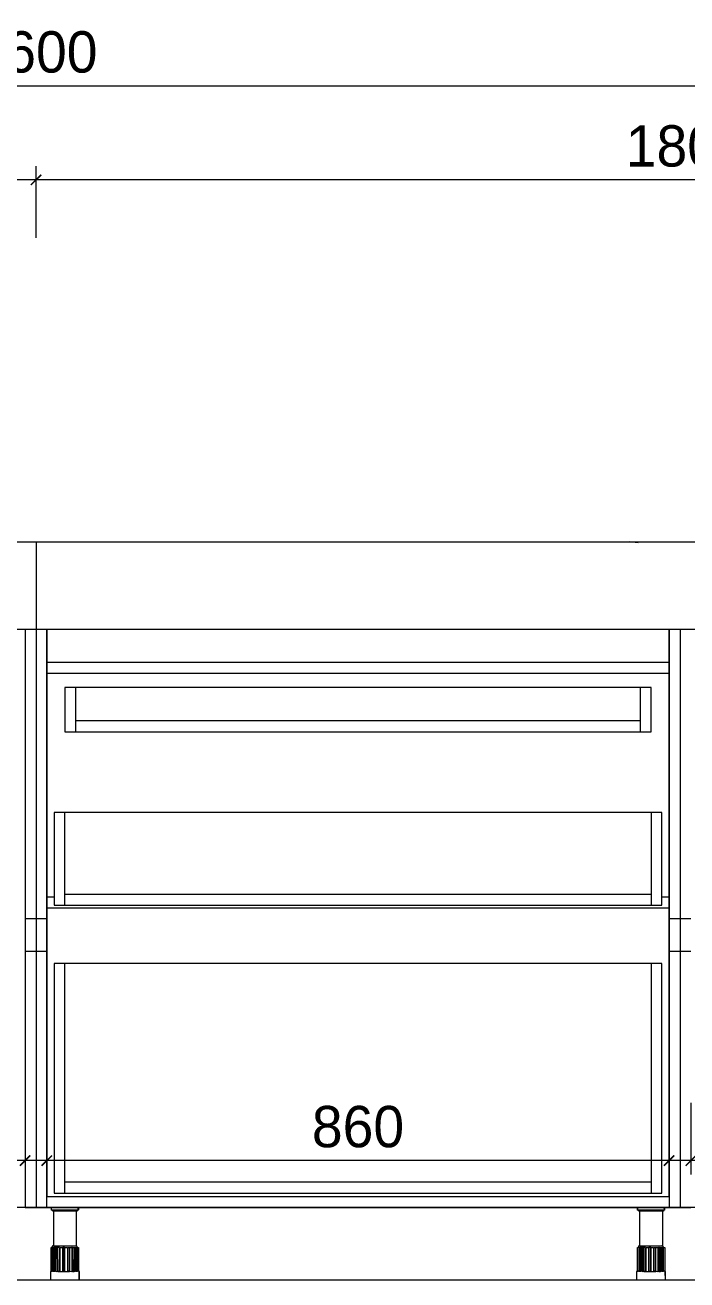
# Model space of a CAD drawing. Header units: millimetres. Extents: x 0 to 28440, y -12508 to -2066.
# Drawn here: x 8322 to 9237, y -10502 to -8767 of the extents above; entities that cross this region are included whole.
import ezdxf

# ---------------------------------------------------------------- set-up
doc = ezdxf.new("R2010")
doc.units = ezdxf.units.MM
for name, color, linetype, lineweight in [('DS-定制五金', 2, 'Continuous', 13), ('DS-定制台面', 4, 'Continuous', 13), ('DS-定制柜体', 4, 'Continuous', 13)]:
    doc.layers.add(name, color=color, linetype=linetype, lineweight=lineweight)
doc.layers.add('SH-尺寸标注', color=32, linetype='Continuous')
doc.styles.get("Standard").update_dxf_attribs({"font": 'GothicA1-Regular.ttf'})
doc.dimstyles.new('D_8_1.4', dxfattribs={"dimtxt": 57.14286, "dimasz": 14.285715, "dimexe": 19.04762, "dimexo": 0, "dimgap": 0, "dimtad": 1, "dimdec": 0, "dimzin": 1, "dimdsep": 46, "dimtxsty": 'Standard', "dimblk": 'ARCHTICK', "dimcen": 0.09, "dimdle": 19.04762, "dimclrd": 32, "dimclre": 32, "dimclrt": 2, "dimadec": 0, "dimazin": 0, "dimtfac": 1, "dimtdec": 4, "dimtix": 1, "dimtmove": 2, "dimatfit": 3, "dimfxl": 80.000002, "dimfxlon": 1, "dimtolj": 1, "dimtzin": 0, "dimlwd": 9, "dimlwe": 9, "dimarcsym": 0})

# ---------------------------------------------------------------- blocks, each defined once
blk = doc.blocks.new('LEGEND_0a2360a806cdce7849b98b2ef0661df8_0b9ed9d59c8745af914c58b24296af2bb7aaac3c-b77a-4db5-9600-398d6b1bf168')
at = {"layer": 'DS-定制五金', "color": 0, "linetype": 'Continuous'}
for p, q in [((21.2, 119.9), (21.2, 119.9)), ((21.2, 119.9), (57.5, 119.9)), ((21.5, 119.9), (21.5, 119.9)), ((57.5, 119.9), (57.5, 119.9)), ((20.5, 19.9), (20.5, 19.9)), ((20.5, 19.9), (58.5, 19.9)), ((58.5, 19.9), (58.5, 19.9))]:
    blk.add_line(p, q, dxfattribs=at)
blk = doc.blocks.new('LEGEND_0a2360a806cdce7849b98b2ef0661df8_0b9ed9d59c8745af914c58b24296af2b57fd4079-e2a9-4b69-b0a9-65ad58b09f6b')
at = {"layer": 'DS-定制五金', "color": 0, "linetype": 'Continuous'}
for p, q in [((21.2, 119.9), (21.2, 119.9)), ((21.2, 119.9), (57.5, 119.9)), ((21.5, 119.9), (21.5, 119.9)), ((57.5, 119.9), (57.5, 119.9)), ((20.5, 19.9), (20.5, 19.9)), ((20.5, 19.9), (58.5, 19.9)), ((58.5, 19.9), (58.5, 19.9))]:
    blk.add_line(p, q, dxfattribs=at)
blk = doc.blocks.new('LEGEND_1cf953d23ee252c924f5c4659ae1dcf8_4dd5aa6cb30a44e58a995fd808706919cd7a80cb-1da4-4284-b464-5f1389fcc60e')
at = {"layer": 'DS-定制五金', "color": 134, "linetype": 'Continuous'}
for p, q in [((20.2, 227), (32.5, 225.8)), ((867.7, 225.8), (879.9, 227)), ((40.5, 107.1), (40.5, 107.1)), ((859.6, 107.1), (859.6, 107.1))]:
    blk.add_line(p, q, dxfattribs=at)
blk = doc.blocks.new('LEGEND_9fa4b7120eb29903b0a29daf23173ece_b2fcb8f90c1c43ae9e23a7276d14e1aa9be172b4-7854-4480-9b11-5e20c8ade66b')
at = {"layer": 'DS-定制五金', "color": 134, "linetype": 'Continuous'}
for p, q in [((21.5, 128.2), (21.5, 128.1)), ((616.7, 128.1), (616.7, 128.2)), ((21.5, 113.7), (21.5, 113.7)), ((616.7, 113.7), (616.7, 113.7))]:
    blk.add_line(p, q, dxfattribs=at)
blk = doc.blocks.new('LEGEND_0a2360a806cdce7849b98b2ef0661df8_0b9ed9d59c8745af914c58b24296af2b690d0b30-da62-489d-8299-d5a87fd79ef7')
at = {"layer": 'DS-定制五金', "color": 0, "linetype": 'Continuous'}
for p, q in [((21.2, 119.9), (21.2, 119.9)), ((21.2, 119.9), (57.5, 119.9)), ((21.5, 119.9), (21.5, 119.9)), ((57.5, 119.9), (57.5, 119.9)), ((20.5, 19.9), (20.5, 19.9)), ((20.5, 19.9), (58.5, 19.9)), ((58.5, 19.9), (58.5, 19.9))]:
    blk.add_line(p, q, dxfattribs=at)
blk = doc.blocks.new('LEGEND_0a2360a806cdce7849b98b2ef0661df8_0b9ed9d59c8745af914c58b24296af2bfeebe624-7076-4ece-b2ff-40df13e50b9b')
at = {"layer": 'DS-定制五金', "color": 0, "linetype": 'Continuous'}
for p, q in [((21.2, 119.9), (21.2, 119.9)), ((21.2, 119.9), (57.5, 119.9)), ((21.5, 119.9), (21.5, 119.9)), ((57.5, 119.9), (57.5, 119.9)), ((20.5, 19.9), (20.5, 19.9)), ((20.5, 19.9), (58.5, 19.9)), ((58.5, 19.9), (58.5, 19.9))]:
    blk.add_line(p, q, dxfattribs=at)
blk = doc.blocks.new('LEGEND_773b4b5b78e261f98b0cd31e717768b7_a42c02f5651e40d4850454a045f229ba6df6becd-94d8-4ae9-8676-16598396eaca')
at = {"layer": 'DS-定制五金', "color": 0, "linetype": 'Continuous', "flags": 128}
for points in [[(55.4, 114.5), (55, 114.8), (24, 114.8), (23.8, 114.6), (23.6, 114.9), (22.7, 115.4), (22.6, 115.5), (21.6, 116.2), (21.5, 116.3), (21.4, 116.2), (21.2, 116.2), (21.2, 119.9), (57.5, 119.9), (57.6, 119.8)], [(58, 119.7), (58, 116.7), (57.8, 116.5), (57.7, 116.4), (57.4, 116.2), (21.6, 116.2), (21.5, 116.3), (21.5, 119.9)], [(57.8, 116.5), (57.6, 119.8), (57.6, 119.8), (57.6, 119.8), (57.6, 119.8), (57.7, 119.8), (57.7, 119.8), (57.7, 119.8), (57.7, 119.8), (57.7, 119.8), (57.7, 119.8), (57.8, 119.8), (57.8, 119.8), (57.8, 119.8), (57.8, 119.8), (57.8, 119.8), (57.8, 119.8), (57.9, 119.8), (57.9, 119.8), (57.9, 119.8), (57.9, 119.8), (57.9, 119.8), (57.9, 119.8), (57.9, 119.8), (57.9, 119.8), (58, 119.7), (58, 119.7), (58, 119.7), (58, 119.7), (58, 119.7)], [(23.8, 114.6), (23.8, 67.6), (23.8, 67.6), (23.8, 67.5), (23.9, 67.5), (23.9, 67.5), (23.9, 67.4), (23.9, 67.4), (23.9, 67.4), (24, 67.3), (24, 67.3), (24, 67.3), (24.1, 67.3), (24.1, 67.3), (24.1, 67.2), (24.2, 67.2), (24.2, 67.2), (54.8, 67.2), (55.3, 67.7), (55.4, 67.7)], [(56.8, 64.9), (56.6, 65.2), (55.5, 67.1), (55.4, 67.7), (55.4, 114.5), (55.6, 115.1), (56.1, 115.4), (56.4, 115.5), (56.8, 115.8), (56.9, 115.8), (56.9, 115.8), (56.9, 115.8), (57, 115.8), (57, 115.9), (57, 115.9), (57.1, 115.9), (57.1, 115.9), (57.1, 116), (57.2, 116), (57.2, 116), (57.2, 116.1), (57.2, 116.1), (57.3, 116.1), (57.3, 116.2), (57.3, 116.2)], [(20.8, 31.8), (20.8, 31.9), (21, 32.2), (21, 64.9), (22.2, 64.9), (22.3, 65), (23.4, 64.8), (23.7, 64.5), (23.7, 32.3), (23.4, 31.9), (23.4, 31.8)], [(22.5, 31.8), (22.5, 31.9), (22.2, 32.1), (22.2, 64.9), (22.3, 65), (22.3, 65.1), (23.7, 67.6), (23.8, 67.6)], [(29.7, 32.2), (30, 32), (31.5, 32), (32, 32.5), (32, 64.6), (31.7, 64.9), (29.8, 64.9), (29.6, 64.7), (29.5, 64.7), (27.1, 64.8), (26.7, 64.8), (26.1, 64.9), (26, 64.8), (24.5, 64.9), (24.4, 64.8), (24.4, 32.2), (25.9, 32.2)], [(25.9, 32.2), (26, 32.5), (26, 64.6), (25.9, 64.8)], [(27.3, 64.7), (27.4, 64.5), (27.4, 32.3), (27.3, 31.9), (26.3, 31.8)], [(29.7, 32.2), (29.6, 64.7)], [(33, 31.8), (33, 64.7), (33.1, 64.8), (35.9, 64.8), (36.2, 64.5), (36.2, 32.2), (36.2, 32.2), (36.1, 32.1), (36.1, 32.1), (36.1, 32), (36.1, 32), (36, 31.9), (36, 31.9), (36, 31.9), (36, 31.8), (36, 31.8)], [(39.1, 32.5), (39.1, 64.6), (38.8, 64.9), (36.6, 64.9), (36.5, 64.8), (36.5, 32.2), (36.5, 32.2), (36.5, 32.2), (36.5, 32.2), (36.6, 32.1), (36.6, 32.1), (36.6, 32.1), (36.6, 32.1), (36.6, 32.1), (36.7, 32.1), (36.7, 32.1), (36.7, 32.1), (36.7, 32.1), (36.7, 32.1), (36.8, 32.1), (36.8, 32), (36.8, 32), (38.6, 32), (39.1, 32.5)], [(39.6, 31.8), (39.6, 64.7), (39.7, 64.8), (42.7, 64.8), (43, 64.5), (43, 32.2), (43, 32.2), (42.9, 32.1), (42.9, 32.1), (42.9, 32), (42.9, 32), (42.8, 31.9), (42.8, 31.9), (42.8, 31.9), (42.8, 31.8), (42.8, 31.8)], [(45.7, 32), (44.1, 32), (43.9, 32.1), (43.8, 32.2), (43.8, 64.8), (43.9, 64.9), (45.9, 64.9), (46.2, 64.7), (46.3, 64.8), (48.9, 64.8), (48.9, 64.8), (48.9, 64.8), (49, 64.8), (49, 64.7), (49, 64.7), (49.1, 64.7), (49.1, 64.7), (49.1, 64.7), (49.1, 64.7), (49.2, 64.7), (49.2, 64.7), (49.2, 64.7), (49.2, 64.7), (49.3, 64.7), (49.3, 64.7), (49.3, 64.7), (49.4, 64.7), (49.4, 64.7), (49.4, 64.8), (49.4, 64.8), (49.5, 64.8), (49.5, 64.8), (49.5, 64.8), (49.5, 64.8), (49.5, 64.8), (49.6, 64.9), (49.6, 64.9), (49.6, 64.9), (50.4, 64.8), (50.5, 64.9), (52.1, 64.9), (52.4, 64.7), (52.5, 64.8), (53.6, 64.8), (53.6, 64.8), (53.7, 64.8), (53.7, 64.8), (53.8, 64.7), (53.8, 64.7), (53.8, 64.7), (53.9, 64.7), (53.9, 64.7), (54, 64.7), (54, 64.7), (54.1, 64.7), (54.1, 64.7), (54.1, 64.7), (54.2, 64.7), (54.2, 64.7), (54.3, 64.8), (54.3, 64.8), (54.3, 64.8), (54.4, 64.8), (54.4, 64.8), (54.5, 64.9), (54.5, 64.9), (54.5, 64.9), (55.1, 64.9), (55.2, 64.8), (56.3, 64.9), (56.6, 64.7), (56.8, 64.9), (57.8, 64.9), (58.1, 64.6), (58.1, 32.5), (57.9, 32), (57.8, 32), (57.4, 31.8), (56.7, 31.8), (56.7, 31.8), (56.7, 31.9), (56.7, 31.9), (56.6, 32), (56.6, 32), (56.6, 32.1), (56.6, 32.1), (56.5, 32.2), (56.5, 32.2), (56.5, 32.2)], [(46.2, 31.8), (46.2, 32.1), (46.1, 32.2), (46.2, 64.7)], [(49.1, 31.9), (49.2, 32.2), (49.2, 64.5), (49.1, 64.7)], [(49.9, 31.8), (50, 31.7), (52.2, 31.7), (52.4, 31.8), (53.8, 31.9), (53.9, 32.2), (53.9, 64.5), (53.8, 64.7)], [(50.3, 32.2), (50.4, 32.4), (50.4, 64.6), (50.3, 64.8)], [(52.4, 31.8), (52.4, 32.1), (52.3, 32.2), (52.4, 64.7)], [(54.8, 31.8), (54.8, 31.9), (55.2, 32.2), (55.3, 32.3), (55.4, 32.5), (55.4, 64.6), (55.3, 64.8)], [(56.5, 32.2), (56.6, 64.7)], [(26.3, 31.8), (26.2, 31.7), (23.5, 31.7), (23.4, 31.8), (22.5, 31.8), (22.4, 31.7), (21, 31.7), (20.8, 31.8), (19.9, 31.7), (19.9, 20), (19.9, 20), (19.9, 20), (19.9, 20), (19.9, 20), (20, 20), (20, 20), (20, 20), (20, 20), (20, 20), (20, 20), (20, 19.9), (20, 19.9), (20.1, 19.9), (20.1, 19.9), (20.1, 19.9), (20.1, 20), (20.1, 20), (20.1, 20), (20.1, 20), (20.1, 20), (20.1, 20), (20.2, 20), (20.2, 20), (20.2, 20), (20.2, 20), (20.2, 20), (20.4, 20), (20.5, 19.9), (58.5, 19.9), (58.8, 20), (59, 20.2), (59, 20.2), (59, 20.2), (59.1, 20.2), (59.1, 20.2), (59.1, 20.2), (59.1, 20.2), (59.2, 20.3), (59.2, 20.3), (59.2, 20.3), (59.2, 20.3), (59.2, 20.3), (59.2, 20.3), (59.3, 20.3), (59.3, 20.4), (59.3, 20.4), (59.3, 20.4), (59.3, 31.5), (59.3, 31.5), (59.3, 31.5), (59.3, 31.5), (59.3, 31.5), (59.3, 31.6), (59.3, 31.6), (59.3, 31.6), (59.2, 31.6), (59.2, 31.6), (59.2, 31.6), (59.2, 31.6), (59.2, 31.6), (59.2, 31.6), (59.2, 31.6), (59.2, 31.6), (59.2, 31.6), (59.1, 31.6), (59.1, 31.7), (59.1, 31.7), (59.1, 31.7), (59.1, 31.7), (59.1, 31.7), (59.1, 31.7), (59, 31.7), (59, 31.7), (59, 31.7), (59, 31.7), (59, 31.7), (59, 31.6), (59, 31.6), (59, 31.6), (58.9, 31.6), (58.9, 31.6), (58.9, 31.6), (58.9, 31.6), (58.9, 31.6), (58.9, 31.6), (57.9, 32)], [(27.3, 31.9), (27.7, 31.7), (29.5, 31.8), (29.5, 31.8), (29.5, 31.9), (29.5, 31.9), (29.6, 32), (29.6, 32), (29.6, 32.1), (29.6, 32.1), (29.7, 32.2), (29.7, 32.2), (29.7, 32.2)], [(29.5, 31.8), (29.7, 31.7), (32.8, 31.7), (33, 31.8), (33.3, 31.7), (35.7, 31.7), (36, 31.8), (36.2, 31.7), (39.4, 31.7), (39.6, 31.8), (39.9, 31.7), (42.5, 31.7), (42.8, 31.8), (43, 31.7), (46, 31.7), (46.2, 31.8), (48.7, 31.7), (49.1, 31.9), (49.9, 31.8), (49.9, 31.8), (49.9, 31.9), (50, 31.9), (50, 32), (50, 32), (50.1, 32), (50.1, 32.1), (50.1, 32.1), (50.2, 32.1), (50.2, 32.1), (50.3, 32.2), (50.3, 32.2), (50.3, 32.2)], [(56.7, 31.8), (56.6, 31.7), (54.9, 31.7), (54.8, 31.8), (53.8, 31.9)], [(59, 20.2), (58.9, 31.6)]]:
    blk.add_lwpolyline(points, dxfattribs=at)
at = {"layer": 'DS-定制五金', "color": 0, "linetype": 'Continuous'}
for centre, major_axis, start_param, end_param in [((25.6, 31.5), (0, 0.775), 5.124061, 5.871514), ((46.3, 31.3), (0, 0.94), 0.223477, 0.703818), ((51.3, 34.1), (0, 2.18), 2.665345, 3.61784), ((56, 33), (0, 0.939), 2.362764, 3.754139)]:
    blk.add_ellipse(centre, major_axis=major_axis, ratio=1, start_param=start_param, end_param=end_param, dxfattribs=at)
blk = doc.blocks.new('LEGEND_773b4b5b78e261f98b0cd31e717768b7_a42c02f5651e40d4850454a045f229ba6ee2e44a-f32a-4655-aba8-1ee8891c0e57')
at = {"layer": 'DS-定制五金', "color": 0, "linetype": 'Continuous', "flags": 128}
for points in [[(55.4, 114.5), (55, 114.8), (24, 114.8), (23.8, 114.6), (23.6, 114.9), (22.7, 115.4), (22.6, 115.5), (21.6, 116.2), (21.5, 116.3), (21.4, 116.2), (21.2, 116.2), (21.2, 119.9), (57.5, 119.9), (57.6, 119.8)], [(58, 119.7), (58, 116.7), (57.8, 116.5), (57.7, 116.4), (57.4, 116.2), (21.6, 116.2), (21.5, 116.3), (21.5, 119.9)], [(57.8, 116.5), (57.6, 119.8), (57.6, 119.8), (57.6, 119.8), (57.6, 119.8), (57.7, 119.8), (57.7, 119.8), (57.7, 119.8), (57.7, 119.8), (57.7, 119.8), (57.7, 119.8), (57.8, 119.8), (57.8, 119.8), (57.8, 119.8), (57.8, 119.8), (57.8, 119.8), (57.8, 119.8), (57.9, 119.8), (57.9, 119.8), (57.9, 119.8), (57.9, 119.8), (57.9, 119.8), (57.9, 119.8), (57.9, 119.8), (57.9, 119.8), (58, 119.7), (58, 119.7), (58, 119.7), (58, 119.7), (58, 119.7)], [(23.8, 114.6), (23.8, 67.6), (23.8, 67.6), (23.8, 67.5), (23.9, 67.5), (23.9, 67.5), (23.9, 67.4), (23.9, 67.4), (23.9, 67.4), (24, 67.3), (24, 67.3), (24, 67.3), (24.1, 67.3), (24.1, 67.3), (24.1, 67.2), (24.2, 67.2), (24.2, 67.2), (54.8, 67.2), (55.3, 67.7), (55.4, 67.7)], [(56.8, 64.9), (56.6, 65.2), (55.5, 67.1), (55.4, 67.7), (55.4, 114.5), (55.6, 115.1), (56.1, 115.4), (56.4, 115.5), (56.8, 115.8), (56.9, 115.8), (56.9, 115.8), (56.9, 115.8), (57, 115.8), (57, 115.9), (57, 115.9), (57.1, 115.9), (57.1, 115.9), (57.1, 116), (57.2, 116), (57.2, 116), (57.2, 116.1), (57.2, 116.1), (57.3, 116.1), (57.3, 116.2), (57.3, 116.2)], [(20.8, 31.8), (20.8, 31.9), (21, 32.2), (21, 64.9), (22.2, 64.9), (22.3, 65), (23.4, 64.8), (23.7, 64.5), (23.7, 32.3), (23.4, 31.9), (23.4, 31.8)], [(22.5, 31.8), (22.5, 31.9), (22.2, 32.1), (22.2, 64.9), (22.3, 65), (22.3, 65.1), (23.7, 67.6), (23.8, 67.6)], [(29.7, 32.2), (30, 32), (31.5, 32), (32, 32.5), (32, 64.6), (31.7, 64.9), (29.8, 64.9), (29.6, 64.7), (29.5, 64.7), (27.1, 64.8), (26.7, 64.8), (26.1, 64.9), (26, 64.8), (24.5, 64.9), (24.4, 64.8), (24.4, 32.2), (25.9, 32.2)], [(25.9, 32.2), (26, 32.5), (26, 64.6), (25.9, 64.8)], [(27.3, 64.7), (27.4, 64.5), (27.4, 32.3), (27.3, 31.9), (26.3, 31.8)], [(29.7, 32.2), (29.6, 64.7)], [(33, 31.8), (33, 64.7), (33.1, 64.8), (35.9, 64.8), (36.2, 64.5), (36.2, 32.2), (36.2, 32.2), (36.1, 32.1), (36.1, 32.1), (36.1, 32), (36.1, 32), (36, 31.9), (36, 31.9), (36, 31.9), (36, 31.8), (36, 31.8)], [(39.1, 32.5), (39.1, 64.6), (38.8, 64.9), (36.6, 64.9), (36.5, 64.8), (36.5, 32.2), (36.5, 32.2), (36.5, 32.2), (36.5, 32.2), (36.6, 32.1), (36.6, 32.1), (36.6, 32.1), (36.6, 32.1), (36.6, 32.1), (36.7, 32.1), (36.7, 32.1), (36.7, 32.1), (36.7, 32.1), (36.7, 32.1), (36.8, 32.1), (36.8, 32), (36.8, 32), (38.6, 32), (39.1, 32.5)], [(39.6, 31.8), (39.6, 64.7), (39.7, 64.8), (42.7, 64.8), (43, 64.5), (43, 32.2), (43, 32.2), (42.9, 32.1), (42.9, 32.1), (42.9, 32), (42.9, 32), (42.8, 31.9), (42.8, 31.9), (42.8, 31.9), (42.8, 31.8), (42.8, 31.8)], [(45.7, 32), (44.1, 32), (43.9, 32.1), (43.8, 32.2), (43.8, 64.8), (43.9, 64.9), (45.9, 64.9), (46.2, 64.7), (46.3, 64.8), (48.9, 64.8), (48.9, 64.8), (48.9, 64.8), (49, 64.8), (49, 64.7), (49, 64.7), (49.1, 64.7), (49.1, 64.7), (49.1, 64.7), (49.1, 64.7), (49.2, 64.7), (49.2, 64.7), (49.2, 64.7), (49.2, 64.7), (49.3, 64.7), (49.3, 64.7), (49.3, 64.7), (49.4, 64.7), (49.4, 64.7), (49.4, 64.8), (49.4, 64.8), (49.5, 64.8), (49.5, 64.8), (49.5, 64.8), (49.5, 64.8), (49.5, 64.8), (49.6, 64.9), (49.6, 64.9), (49.6, 64.9), (50.4, 64.8), (50.5, 64.9), (52.1, 64.9), (52.4, 64.7), (52.5, 64.8), (53.6, 64.8), (53.6, 64.8), (53.7, 64.8), (53.7, 64.8), (53.8, 64.7), (53.8, 64.7), (53.8, 64.7), (53.9, 64.7), (53.9, 64.7), (54, 64.7), (54, 64.7), (54.1, 64.7), (54.1, 64.7), (54.1, 64.7), (54.2, 64.7), (54.2, 64.7), (54.3, 64.8), (54.3, 64.8), (54.3, 64.8), (54.4, 64.8), (54.4, 64.8), (54.5, 64.9), (54.5, 64.9), (54.5, 64.9), (55.1, 64.9), (55.2, 64.8), (56.3, 64.9), (56.6, 64.7), (56.8, 64.9), (57.8, 64.9), (58.1, 64.6), (58.1, 32.5), (57.9, 32), (57.8, 32), (57.4, 31.8), (56.7, 31.8), (56.7, 31.8), (56.7, 31.9), (56.7, 31.9), (56.6, 32), (56.6, 32), (56.6, 32.1), (56.6, 32.1), (56.5, 32.2), (56.5, 32.2), (56.5, 32.2)], [(46.2, 31.8), (46.2, 32.1), (46.1, 32.2), (46.2, 64.7)], [(49.1, 31.9), (49.2, 32.2), (49.2, 64.5), (49.1, 64.7)], [(49.9, 31.8), (50, 31.7), (52.2, 31.7), (52.4, 31.8), (53.8, 31.9), (53.9, 32.2), (53.9, 64.5), (53.8, 64.7)], [(50.3, 32.2), (50.4, 32.4), (50.4, 64.6), (50.3, 64.8)], [(52.4, 31.8), (52.4, 32.1), (52.3, 32.2), (52.4, 64.7)], [(54.8, 31.8), (54.8, 31.9), (55.2, 32.2), (55.3, 32.3), (55.4, 32.5), (55.4, 64.6), (55.3, 64.8)], [(56.5, 32.2), (56.6, 64.7)], [(26.3, 31.8), (26.2, 31.7), (23.5, 31.7), (23.4, 31.8), (22.5, 31.8), (22.4, 31.7), (21, 31.7), (20.8, 31.8), (19.9, 31.7), (19.9, 20), (19.9, 20), (19.9, 20), (19.9, 20), (19.9, 20), (20, 20), (20, 20), (20, 20), (20, 20), (20, 20), (20, 20), (20, 19.9), (20, 19.9), (20.1, 19.9), (20.1, 19.9), (20.1, 19.9), (20.1, 20), (20.1, 20), (20.1, 20), (20.1, 20), (20.1, 20), (20.1, 20), (20.2, 20), (20.2, 20), (20.2, 20), (20.2, 20), (20.2, 20), (20.4, 20), (20.5, 19.9), (58.5, 19.9), (58.8, 20), (59, 20.2), (59, 20.2), (59, 20.2), (59.1, 20.2), (59.1, 20.2), (59.1, 20.2), (59.1, 20.2), (59.2, 20.3), (59.2, 20.3), (59.2, 20.3), (59.2, 20.3), (59.2, 20.3), (59.2, 20.3), (59.3, 20.3), (59.3, 20.4), (59.3, 20.4), (59.3, 20.4), (59.3, 31.5), (59.3, 31.5), (59.3, 31.5), (59.3, 31.5), (59.3, 31.5), (59.3, 31.6), (59.3, 31.6), (59.3, 31.6), (59.2, 31.6), (59.2, 31.6), (59.2, 31.6), (59.2, 31.6), (59.2, 31.6), (59.2, 31.6), (59.2, 31.6), (59.2, 31.6), (59.2, 31.6), (59.1, 31.6), (59.1, 31.7), (59.1, 31.7), (59.1, 31.7), (59.1, 31.7), (59.1, 31.7), (59.1, 31.7), (59, 31.7), (59, 31.7), (59, 31.7), (59, 31.7), (59, 31.7), (59, 31.6), (59, 31.6), (59, 31.6), (58.9, 31.6), (58.9, 31.6), (58.9, 31.6), (58.9, 31.6), (58.9, 31.6), (58.9, 31.6), (57.9, 32)], [(27.3, 31.9), (27.7, 31.7), (29.5, 31.8), (29.5, 31.8), (29.5, 31.9), (29.5, 31.9), (29.6, 32), (29.6, 32), (29.6, 32.1), (29.6, 32.1), (29.7, 32.2), (29.7, 32.2), (29.7, 32.2)], [(29.5, 31.8), (29.7, 31.7), (32.8, 31.7), (33, 31.8), (33.3, 31.7), (35.7, 31.7), (36, 31.8), (36.2, 31.7), (39.4, 31.7), (39.6, 31.8), (39.9, 31.7), (42.5, 31.7), (42.8, 31.8), (43, 31.7), (46, 31.7), (46.2, 31.8), (48.7, 31.7), (49.1, 31.9), (49.9, 31.8), (49.9, 31.8), (49.9, 31.9), (50, 31.9), (50, 32), (50, 32), (50.1, 32), (50.1, 32.1), (50.1, 32.1), (50.2, 32.1), (50.2, 32.1), (50.3, 32.2), (50.3, 32.2), (50.3, 32.2)], [(56.7, 31.8), (56.6, 31.7), (54.9, 31.7), (54.8, 31.8), (53.8, 31.9)], [(59, 20.2), (58.9, 31.6)]]:
    blk.add_lwpolyline(points, dxfattribs=at)
at = {"layer": 'DS-定制五金', "color": 0, "linetype": 'Continuous'}
for centre, major_axis, start_param, end_param in [((25.6, 31.5), (0, 0.775), 5.124061, 5.871514), ((46.3, 31.3), (0, 0.94), 0.223477, 0.703818), ((51.3, 34.1), (0, 2.18), 2.665345, 3.61784), ((56, 33), (0, 0.939), 2.362764, 3.754139)]:
    blk.add_ellipse(centre, major_axis=major_axis, ratio=1, start_param=start_param, end_param=end_param, dxfattribs=at)
blk = doc.blocks.new('LEGEND_773b4b5b78e261f98b0cd31e717768b7_a42c02f5651e40d4850454a045f229ba')
at = {"layer": 'DS-定制五金', "color": 0, "linetype": 'Continuous'}
blk.add_line((20.2, 20), (20.2, 31.7), dxfattribs=at)
at = {"layer": 'DS-定制五金', "color": 0, "linetype": 'Continuous', "flags": 128}
for points in [[(55.4, 114.5), (55, 114.8), (24, 114.8), (23.8, 114.6), (23.6, 114.9), (22.7, 115.4), (22.6, 115.5), (21.6, 116.2), (21.5, 116.3), (21.4, 116.2), (21.2, 116.2), (21.2, 119.9), (57.5, 119.9), (57.6, 119.8)], [(58, 119.7), (58, 116.7), (57.8, 116.5), (57.7, 116.4), (57.4, 116.2), (21.6, 116.2), (21.5, 116.3), (21.5, 119.9)], [(57.8, 116.5), (57.6, 119.8), (57.6, 119.8), (57.6, 119.8), (57.6, 119.8), (57.7, 119.8), (57.7, 119.8), (57.7, 119.8), (57.7, 119.8), (57.7, 119.8), (57.7, 119.8), (57.8, 119.8), (57.8, 119.8), (57.8, 119.8), (57.8, 119.8), (57.8, 119.8), (57.8, 119.8), (57.9, 119.8), (57.9, 119.8), (57.9, 119.8), (57.9, 119.8), (57.9, 119.8), (57.9, 119.8), (57.9, 119.8), (57.9, 119.8), (58, 119.7), (58, 119.7), (58, 119.7), (58, 119.7), (58, 119.7)], [(23.8, 114.6), (23.8, 67.6), (23.8, 67.6), (23.8, 67.5), (23.9, 67.5), (23.9, 67.5), (23.9, 67.4), (23.9, 67.4), (23.9, 67.4), (24, 67.3), (24, 67.3), (24, 67.3), (24.1, 67.3), (24.1, 67.3), (24.1, 67.2), (24.2, 67.2), (24.2, 67.2), (54.8, 67.2), (55.3, 67.7), (55.4, 67.7)], [(56.8, 64.9), (56.6, 65.2), (55.5, 67.1), (55.4, 67.7), (55.4, 114.5), (55.6, 115.1), (56.1, 115.4), (56.4, 115.5), (56.8, 115.8), (56.9, 115.8), (56.9, 115.8), (56.9, 115.8), (57, 115.8), (57, 115.9), (57, 115.9), (57.1, 115.9), (57.1, 115.9), (57.1, 116), (57.2, 116), (57.2, 116), (57.2, 116.1), (57.2, 116.1), (57.3, 116.1), (57.3, 116.2), (57.3, 116.2)], [(20.8, 31.8), (20.8, 31.9), (21, 32.2), (21, 64.9), (22.2, 64.9), (22.3, 65), (23.4, 64.8), (23.7, 64.5), (23.7, 32.3), (23.4, 31.9), (23.4, 31.8)], [(22.5, 31.8), (22.5, 31.9), (22.2, 32.1), (22.2, 64.9), (22.3, 65), (22.3, 65.1), (23.7, 67.6), (23.8, 67.6)], [(29.7, 32.2), (30, 32), (31.5, 32), (32, 32.5), (32, 64.6), (31.7, 64.9), (29.8, 64.9), (29.6, 64.7), (29.5, 64.7), (27.1, 64.8), (26.7, 64.8), (26.1, 64.9), (26, 64.8), (24.5, 64.9), (24.4, 64.8), (24.4, 32.2), (25.9, 32.2)], [(25.9, 32.2), (26, 32.5), (26, 64.6), (25.9, 64.8)], [(27.3, 64.7), (27.4, 64.5), (27.4, 32.3), (27.3, 31.9), (26.3, 31.8)], [(29.7, 32.2), (29.6, 64.7)], [(33, 31.8), (33, 64.7), (33.1, 64.8), (35.9, 64.8), (36.2, 64.5), (36.2, 32.2), (36.2, 32.2), (36.1, 32.1), (36.1, 32.1), (36.1, 32), (36.1, 32), (36, 31.9), (36, 31.9), (36, 31.9), (36, 31.8), (36, 31.8)], [(39.1, 32.5), (39.1, 64.6), (38.8, 64.9), (36.6, 64.9), (36.5, 64.8), (36.5, 32.2), (36.5, 32.2), (36.5, 32.2), (36.5, 32.2), (36.6, 32.1), (36.6, 32.1), (36.6, 32.1), (36.6, 32.1), (36.6, 32.1), (36.7, 32.1), (36.7, 32.1), (36.7, 32.1), (36.7, 32.1), (36.7, 32.1), (36.8, 32.1), (36.8, 32), (36.8, 32), (38.6, 32), (39.1, 32.5)], [(39.6, 31.8), (39.6, 64.7), (39.7, 64.8), (42.7, 64.8), (43, 64.5), (43, 32.2), (43, 32.2), (42.9, 32.1), (42.9, 32.1), (42.9, 32), (42.9, 32), (42.8, 31.9), (42.8, 31.9), (42.8, 31.9), (42.8, 31.8), (42.8, 31.8)], [(45.7, 32), (44.1, 32), (43.9, 32.1), (43.8, 32.2), (43.8, 64.8), (43.9, 64.9), (45.9, 64.9), (46.2, 64.7), (46.3, 64.8), (48.9, 64.8), (48.9, 64.8), (48.9, 64.8), (49, 64.8), (49, 64.7), (49, 64.7), (49.1, 64.7), (49.1, 64.7), (49.1, 64.7), (49.1, 64.7), (49.2, 64.7), (49.2, 64.7), (49.2, 64.7), (49.2, 64.7), (49.3, 64.7), (49.3, 64.7), (49.3, 64.7), (49.4, 64.7), (49.4, 64.7), (49.4, 64.8), (49.4, 64.8), (49.5, 64.8), (49.5, 64.8), (49.5, 64.8), (49.5, 64.8), (49.5, 64.8), (49.6, 64.9), (49.6, 64.9), (49.6, 64.9), (50.4, 64.8), (50.5, 64.9), (52.1, 64.9), (52.4, 64.7), (52.5, 64.8), (53.6, 64.8), (53.6, 64.8), (53.7, 64.8), (53.7, 64.8), (53.8, 64.7), (53.8, 64.7), (53.8, 64.7), (53.9, 64.7), (53.9, 64.7), (54, 64.7), (54, 64.7), (54.1, 64.7), (54.1, 64.7), (54.1, 64.7), (54.2, 64.7), (54.2, 64.7), (54.3, 64.8), (54.3, 64.8), (54.3, 64.8), (54.4, 64.8), (54.4, 64.8), (54.5, 64.9), (54.5, 64.9), (54.5, 64.9), (55.1, 64.9), (55.2, 64.8), (56.3, 64.9), (56.6, 64.7), (56.8, 64.9), (57.8, 64.9), (58.1, 64.6), (58.1, 32.5), (57.9, 32), (57.8, 32), (57.4, 31.8), (56.7, 31.8), (56.7, 31.8), (56.7, 31.9), (56.7, 31.9), (56.6, 32), (56.6, 32), (56.6, 32.1), (56.6, 32.1), (56.5, 32.2), (56.5, 32.2), (56.5, 32.2)], [(46.2, 31.8), (46.2, 32.1), (46.1, 32.2), (46.2, 64.7)], [(49.1, 31.9), (49.2, 32.2), (49.2, 64.5), (49.1, 64.7)], [(49.9, 31.8), (50, 31.7), (52.2, 31.7), (52.4, 31.8), (53.8, 31.9), (53.9, 32.2), (53.9, 64.5), (53.8, 64.7)], [(50.3, 32.2), (50.4, 32.4), (50.4, 64.6), (50.3, 64.8)], [(52.4, 31.8), (52.4, 32.1), (52.3, 32.2), (52.4, 64.7)], [(54.8, 31.8), (54.8, 31.9), (55.2, 32.2), (55.3, 32.3), (55.4, 32.5), (55.4, 64.6), (55.3, 64.8)], [(56.5, 32.2), (56.6, 64.7)], [(26.3, 31.8), (26.2, 31.7), (23.5, 31.7), (23.4, 31.8), (22.5, 31.8), (22.4, 31.7), (21, 31.7), (20.8, 31.8), (19.9, 31.7), (19.9, 20), (19.9, 20), (19.9, 20), (19.9, 20), (19.9, 20), (20, 20), (20, 20), (20, 20), (20, 20), (20, 20), (20, 20), (20, 19.9), (20, 19.9), (20.1, 19.9), (20.1, 19.9), (20.1, 19.9), (20.1, 20), (20.1, 20), (20.1, 20), (20.1, 20), (20.1, 20), (20.1, 20), (20.2, 20), (20.2, 20), (20.2, 20), (20.2, 20), (20.2, 20), (20.4, 20), (20.5, 19.9), (58.5, 19.9), (58.8, 20), (59, 20.2), (59, 20.2), (59, 20.2), (59.1, 20.2), (59.1, 20.2), (59.1, 20.2), (59.1, 20.2), (59.2, 20.3), (59.2, 20.3), (59.2, 20.3), (59.2, 20.3), (59.2, 20.3), (59.2, 20.3), (59.3, 20.3), (59.3, 20.4), (59.3, 20.4), (59.3, 20.4), (59.3, 31.5), (59.3, 31.5), (59.3, 31.5), (59.3, 31.5), (59.3, 31.5), (59.3, 31.6), (59.3, 31.6), (59.3, 31.6), (59.2, 31.6), (59.2, 31.6), (59.2, 31.6), (59.2, 31.6), (59.2, 31.6), (59.2, 31.6), (59.2, 31.6), (59.2, 31.6), (59.2, 31.6), (59.1, 31.6), (59.1, 31.7), (59.1, 31.7), (59.1, 31.7), (59.1, 31.7), (59.1, 31.7), (59.1, 31.7), (59, 31.7), (59, 31.7), (59, 31.7), (59, 31.7), (59, 31.7), (59, 31.6), (59, 31.6), (59, 31.6), (58.9, 31.6), (58.9, 31.6), (58.9, 31.6), (58.9, 31.6), (58.9, 31.6), (58.9, 31.6), (57.9, 32)], [(27.3, 31.9), (27.7, 31.7), (29.5, 31.8), (29.5, 31.8), (29.5, 31.9), (29.5, 31.9), (29.6, 32), (29.6, 32), (29.6, 32.1), (29.6, 32.1), (29.7, 32.2), (29.7, 32.2), (29.7, 32.2)], [(29.5, 31.8), (29.7, 31.7), (32.8, 31.7), (33, 31.8), (33.3, 31.7), (35.7, 31.7), (36, 31.8), (36.2, 31.7), (39.4, 31.7), (39.6, 31.8), (39.9, 31.7), (42.5, 31.7), (42.8, 31.8), (43, 31.7), (46, 31.7), (46.2, 31.8), (48.7, 31.7), (49.1, 31.9), (49.9, 31.8), (49.9, 31.8), (49.9, 31.9), (50, 31.9), (50, 32), (50, 32), (50.1, 32), (50.1, 32.1), (50.1, 32.1), (50.2, 32.1), (50.2, 32.1), (50.3, 32.2), (50.3, 32.2), (50.3, 32.2)], [(56.7, 31.8), (56.6, 31.7), (54.9, 31.7), (54.8, 31.8), (53.8, 31.9)], [(59, 20.2), (58.9, 31.6)]]:
    blk.add_lwpolyline(points, dxfattribs=at)
at = {"layer": 'DS-定制五金', "color": 0, "linetype": 'Continuous'}
for centre, radius, start, end in [((25.6, 31.5), 0.775, 23.5871, 66.4129), ((46.3, 31.3), 0.94, 102.8043, 130.3258), ((51.3, 34.1), 2.18, 242.713, 297.287), ((56, 33), 0.939, 225.3764, 305.0963)]:
    blk.add_arc(centre, radius, start, end, dxfattribs=at)
blk = doc.blocks.new('_ArchTick')
at = {"color": 0, "linetype": 'ByBlock', "const_width": 0.15}
blk.add_lwpolyline([(-0.5, -0.5), (0.5, 0.5)], dxfattribs=at)
blk = doc.blocks.new('*D252')
at = {"layer": 'Defpoints', "color": 0}
for p in [(8352.2, -10257.3), (9212.2, -10257.3), (8352.2, -10337.3)]:
    blk.add_point(p, dxfattribs=at)
at = {"layer": 'SH-尺寸标注', "color": 32, "linetype": 'Continuous', "lineweight": 9}
for p, q in [((8352.2, -10257.3), (8352.2, -10356.4)), ((9212.2, -10257.3), (9212.2, -10356.4)), ((9231.2, -10337.3), (8333.1, -10337.3))]:
    blk.add_line(p, q, dxfattribs=at)
at = {"layer": 'SH-尺寸标注', "color": 32, "lineweight": 9, "xscale": 14.28571493455343, "yscale": 14.28571493455343, "zscale": 14.28571493455343, "rotation": 180}
blk.add_blockref('_ArchTick', (8352.2, -10337.3), dxfattribs=at)
at = {"layer": 'SH-尺寸标注', "color": 32, "lineweight": 9, "xscale": 14.28571493455343, "yscale": 14.28571493455343, "zscale": 14.28571493455343}
blk.add_blockref('_ArchTick', (9212.2, -10337.3), dxfattribs=at)
at = {"layer": 'SH-尺寸标注', "color": 2, "insert": (8782.2, -10290.7), "char_height": 57.14, "attachment_point": 5}
blk.add_mtext('\\A1;860', dxfattribs=at)
blk = doc.blocks.new('*D250')
at = {"layer": 'Defpoints', "color": 0}
for p in [(9242.2, -10257.3), (10102.2, -10257.3), (9242.2, -10337.3)]:
    blk.add_point(p, dxfattribs=at)
at = {"layer": 'SH-尺寸标注', "color": 32, "linetype": 'Continuous', "lineweight": 9}
for p, q in [((9242.2, -10257.3), (9242.2, -10356.4)), ((10102.2, -10257.3), (10102.2, -10356.4)), ((10121.2, -10337.3), (9223.1, -10337.3))]:
    blk.add_line(p, q, dxfattribs=at)
at = {"layer": 'SH-尺寸标注', "color": 32, "lineweight": 9, "xscale": 14.28571493455343, "yscale": 14.28571493455343, "zscale": 14.28571493455343, "rotation": 180}
blk.add_blockref('_ArchTick', (9242.2, -10337.3), dxfattribs=at)
at = {"layer": 'SH-尺寸标注', "color": 32, "lineweight": 9, "xscale": 14.28571493455343, "yscale": 14.28571493455343, "zscale": 14.28571493455343}
blk.add_blockref('_ArchTick', (10102.2, -10337.3), dxfattribs=at)
at = {"layer": 'SH-尺寸标注', "color": 2, "insert": (9672.2, -10290.7), "char_height": 57.14, "attachment_point": 5}
blk.add_mtext('\\A1;860', dxfattribs=at)
blk = doc.blocks.new('*D248')
at = {"layer": 'Defpoints', "color": 0}
for p in [(7462.2, -10257.3), (8322.2, -10257.3), (7462.2, -10337.3)]:
    blk.add_point(p, dxfattribs=at)
at = {"layer": 'SH-尺寸标注', "color": 32, "linetype": 'Continuous', "lineweight": 9}
for p, q in [((7462.2, -10257.3), (7462.2, -10356.4)), ((8322.2, -10257.3), (8322.2, -10356.4)), ((8341.2, -10337.3), (7443.1, -10337.3))]:
    blk.add_line(p, q, dxfattribs=at)
at = {"layer": 'SH-尺寸标注', "color": 32, "lineweight": 9, "xscale": 14.28571493455343, "yscale": 14.28571493455343, "zscale": 14.28571493455343, "rotation": 180}
blk.add_blockref('_ArchTick', (7462.2, -10337.3), dxfattribs=at)
at = {"layer": 'SH-尺寸标注', "color": 32, "lineweight": 9, "xscale": 14.28571493455343, "yscale": 14.28571493455343, "zscale": 14.28571493455343}
blk.add_blockref('_ArchTick', (8322.2, -10337.3), dxfattribs=at)
at = {"layer": 'SH-尺寸标注', "color": 2, "insert": (7892.2, -10290.7), "char_height": 57.14, "attachment_point": 5}
blk.add_mtext('\\A1;860', dxfattribs=at)
blk = doc.blocks.new('*D247')
at = {"layer": 'Defpoints', "color": 0}
for p in [(10137.2, -8851.1), (6537.2, -8931.1), (10137.2, -8931.1)]:
    blk.add_point(p, dxfattribs=at)
at = {"layer": 'SH-尺寸标注', "color": 32, "linetype": 'Continuous', "lineweight": 9}
for p, q in [((6537.2, -8931.1), (6537.2, -8832.1)), ((10137.2, -8931.1), (10137.2, -8832.1)), ((6518.1, -8851.1), (10156.2, -8851.1))]:
    blk.add_line(p, q, dxfattribs=at)
at = {"layer": 'SH-尺寸标注', "color": 32, "lineweight": 9, "xscale": 14.28571493455343, "yscale": 14.28571493455343, "zscale": 14.28571493455343, "rotation": 180}
blk.add_blockref('_ArchTick', (6537.2, -8851.1), dxfattribs=at)
at = {"layer": 'SH-尺寸标注', "color": 32, "lineweight": 9, "xscale": 14.28571493455343, "yscale": 14.28571493455343, "zscale": 14.28571493455343}
blk.add_blockref('_ArchTick', (10137.2, -8851.1), dxfattribs=at)
at = {"layer": 'SH-尺寸标注', "color": 2, "insert": (8337.2, -8804.5), "char_height": 57.14, "attachment_point": 5}
blk.add_mtext('\\A1;3600', dxfattribs=at)
blk = doc.blocks.new('*D235')
at = {"layer": 'Defpoints', "color": 0}
for p in [(8337.2, -8981.1), (8337.2, -9061.1), (10137.2, -9061.1)]:
    blk.add_point(p, dxfattribs=at)
at = {"layer": 'SH-尺寸标注', "color": 32, "linetype": 'Continuous', "lineweight": 9}
for p, q in [((8337.2, -9061.1), (8337.2, -8962.1)), ((10137.2, -9061.1), (10137.2, -8962.1)), ((10156.2, -8981.1), (8318.1, -8981.1))]:
    blk.add_line(p, q, dxfattribs=at)
at = {"layer": 'SH-尺寸标注', "color": 32, "lineweight": 9, "xscale": 14.28571493455343, "yscale": 14.28571493455343, "zscale": 14.28571493455343, "rotation": 180}
blk.add_blockref('_ArchTick', (8337.2, -8981.1), dxfattribs=at)
at = {"layer": 'SH-尺寸标注', "color": 32, "lineweight": 9, "xscale": 14.28571493455343, "yscale": 14.28571493455343, "zscale": 14.28571493455343}
blk.add_blockref('_ArchTick', (10137.2, -8981.1), dxfattribs=at)
at = {"layer": 'SH-尺寸标注', "color": 2, "insert": (9237.2, -8934.5), "char_height": 57.14, "attachment_point": 5}
blk.add_mtext('\\A1;1800', dxfattribs=at)
blk = doc.blocks.new('*D234')
at = {"layer": 'Defpoints', "color": 0}
for p in [(6537.2, -8981.1), (6537.2, -9061.1), (8337.2, -9061.1)]:
    blk.add_point(p, dxfattribs=at)
at = {"layer": 'SH-尺寸标注', "color": 32, "linetype": 'Continuous', "lineweight": 9}
for p, q in [((6537.2, -9061.1), (6537.2, -8962.1)), ((8337.2, -9061.1), (8337.2, -8962.1)), ((8356.2, -8981.1), (6518.1, -8981.1))]:
    blk.add_line(p, q, dxfattribs=at)
at = {"layer": 'SH-尺寸标注', "color": 32, "lineweight": 9, "xscale": 14.28571493455343, "yscale": 14.28571493455343, "zscale": 14.28571493455343, "rotation": 180}
blk.add_blockref('_ArchTick', (6537.2, -8981.1), dxfattribs=at)
at = {"layer": 'SH-尺寸标注', "color": 32, "lineweight": 9, "xscale": 14.28571493455343, "yscale": 14.28571493455343, "zscale": 14.28571493455343}
blk.add_blockref('_ArchTick', (8337.2, -8981.1), dxfattribs=at)
at = {"layer": 'SH-尺寸标注', "color": 2, "insert": (7437.2, -8934.5), "char_height": 57.14, "attachment_point": 5}
blk.add_mtext('\\A1;1800', dxfattribs=at)

msp = doc.modelspace()

# ---------------------------------------------------------------- linework, layer by layer
at = {"layer": 'DS-定制台面', "color": 255, "linetype": 'Continuous'}
for p, q in [((8337.2, -9482.3), (6537.2, -9482.3)), ((8333.5, -9482.3), (8333.5, -9482.3)), ((8334.5, -9482.3), (8334.5, -9482.3)), ((8337.2, -9482.3), (8337.2, -9602.3)), ((10137.2, -9482.3), (8337.2, -9482.3)), ((9159.3, -9482.3), (9159.3, -9482.3)), ((9161.2, -9482.3), (9161.2, -9482.3)), ((9162.3, -9482.3), (9162.3, -9482.3)), ((9166.9, -9482.3), (9166.9, -9482.3)), ((9171, -9482.3), (9171, -9482.3)), ((9175.8, -9482.3), (9175.8, -9482.3)), ((9184, -9482.3), (9184, -9482.3)), ((9186.9, -9482.3), (9186.9, -9482.3)), ((9199.3, -9482.3), (9199.3, -9482.3)), ((6537.2, -9602.3), (8337.2, -9602.3)), ((8333.5, -9602.3), (8333.5, -9602.3)), ((8334.5, -9602.3), (8334.5, -9602.3)), ((8337.2, -9602.3), (10137.2, -9602.3)), ((9159.3, -9602.3), (9159.3, -9602.3)), ((9161.2, -9602.3), (9161.2, -9602.3)), ((9162.3, -9602.3), (9162.3, -9602.3)), ((9166.9, -9602.3), (9166.9, -9602.3)), ((9171, -9602.3), (9171, -9602.3)), ((9175.8, -9602.3), (9175.8, -9602.3)), ((9184, -9602.3), (9184, -9602.3)), ((9186.9, -9602.3), (9186.9, -9602.3)), ((9199.3, -9602.3), (9199.3, -9602.3)), ((9631.2, -10402.3), (6857.2, -10402.3)), ((6857.2, -10502.3), (9631.2, -10502.3))]:
    msp.add_line(p, q, dxfattribs=at)
at = {"layer": 'DS-定制柜体', "color": 255, "linetype": 'Continuous'}
for p, q in [((8322.2, -9602.3), (8322.2, -10002.3)), ((8337.2, -9602.3), (8337.2, -10002.3)), ((8352.2, -9602.3), (8352.2, -10387.3)), ((8352.2, -10002.3), (8352.2, -9602.3)), ((8516.2, -9602.3), (8516.2, -9602.3)), ((8531.2, -9602.3), (8531.2, -9602.3)), ((9131.2, -9602.3), (9131.2, -9602.3)), ((9146.2, -9602.3), (9146.2, -9602.3)), ((9212.2, -10387.3), (9212.2, -9602.3)), ((9212.2, -9602.3), (9212.2, -10002.3)), ((9227.2, -9602.3), (9227.2, -10002.3)), ((9212.2, -9648.3), (8352.2, -9648.3)), ((8352.2, -9663.3), (9212.2, -9663.3)), ((8392.2, -9683.1), (8377.2, -9683.1)), ((8377.2, -9683.1), (8377.2, -9744.3)), ((9172.2, -9683.1), (8392.2, -9683.1)), ((8392.2, -9744.3), (8392.2, -9683.1)), ((9187.2, -9683.1), (9172.2, -9683.1)), ((9172.2, -9683.1), (9172.2, -9744.3)), ((9187.2, -9744.3), (9187.2, -9683.1)), ((9172.2, -9729.3), (8392.2, -9729.3)), ((8377.2, -9744.3), (8392.2, -9744.3)), ((8392.2, -9744.3), (9172.2, -9744.3)), ((9172.2, -9744.3), (9187.2, -9744.3)), ((8377.2, -9856), (8362.2, -9856)), ((8362.2, -9856), (8362.2, -9984.3)), ((9187.2, -9856), (8377.2, -9856)), ((8377.2, -9984.3), (8377.2, -9856)), ((9202.2, -9856), (9187.2, -9856)), ((9187.2, -9856), (9187.2, -9984.3)), ((9202.2, -9984.3), (9202.2, -9856)), ((8337.2, -9974.3), (8337.1, -9974.3)), ((8362.2, -9972.8), (8352.2, -9972.8)), ((8352.2, -9974.3), (8352.2, -9974.3)), ((8377.2, -9972.8), (8377.1, -9972.8)), ((9187.2, -9969.3), (8377.2, -9969.3)), ((9187.2, -9972.8), (9187.1, -9972.8)), ((9212.2, -9972.8), (9202.1, -9972.8)), ((9227.2, -9974.3), (9227.1, -9974.3)), ((8352.2, -9987.8), (9212.2, -9987.8)), ((8362.2, -9984.3), (8377.2, -9984.3)), ((8377.2, -9984.3), (9187.2, -9984.3)), ((9187.2, -9984.3), (9202.2, -9984.3)), ((8322.2, -10002.3), (8322.2, -10048.3)), ((8322.2, -10002.3), (8337.2, -10002.3)), ((8337.2, -10002.3), (8337.2, -10048.3)), ((8337.2, -10002.3), (8352.2, -10002.3)), ((8352.2, -10048.3), (8352.2, -10002.3)), ((9212.2, -10002.3), (9212.2, -10048.3)), ((9212.2, -10002.3), (9227.2, -10002.3)), ((9227.2, -10002.3), (9227.2, -10048.3)), ((9227.2, -10002.3), (9242.2, -10002.3)), ((8337.1, -10030.3), (8337.2, -10030.3)), ((8352.2, -10030.3), (8352.2, -10030.3)), ((9227.1, -10030.3), (9227.2, -10030.3)), ((8322.2, -10048.3), (8322.2, -10402.3)), ((8337.2, -10048.3), (8322.2, -10048.3)), ((8337.2, -10048.3), (8337.2, -10402.3)), ((8352.2, -10048.3), (8337.2, -10048.3)), ((8352.2, -10402.3), (8352.2, -10048.3)), ((9212.2, -10048.3), (9212.2, -10402.3)), ((9227.2, -10048.3), (9212.2, -10048.3)), ((9227.2, -10048.3), (9227.2, -10402.3)), ((9242.2, -10048.3), (9227.2, -10048.3)), ((8377.2, -10064.8), (8362.2, -10064.8)), ((8362.2, -10064.8), (8362.2, -10382.3)), ((9187.2, -10064.8), (8377.2, -10064.8)), ((8377.2, -10382.3), (8377.2, -10064.8)), ((9202.2, -10064.8), (9187.2, -10064.8)), ((9187.2, -10064.8), (9187.2, -10382.3)), ((9202.2, -10382.3), (9202.2, -10064.8)), ((9187.2, -10367.3), (8377.2, -10367.3)), ((8337.2, -10387.3), (8337.1, -10387.3)), ((9212.2, -10387.3), (8352.2, -10387.3)), ((8362.2, -10382.3), (8377.2, -10382.3)), ((8377.2, -10382.3), (9187.2, -10382.3)), ((8516.2, -10387.3), (8516.2, -10387.3)), ((8531.2, -10387.3), (8531.2, -10387.3)), ((9131.2, -10387.3), (9131.2, -10387.3)), ((9146.2, -10387.3), (9146.2, -10387.3)), ((9187.2, -10382.3), (9202.2, -10382.3)), ((9227.2, -10387.3), (9227.1, -10387.3)), ((8322.2, -10402.3), (8337.2, -10402.3)), ((8337.2, -10402.3), (8352.2, -10402.3)), ((8352.2, -10402.3), (9212.2, -10402.3)), ((8516.2, -10402.3), (8516.2, -10402.3)), ((9131.2, -10402.3), (9131.2, -10402.3)), ((9146.2, -10402.3), (9146.2, -10402.3)), ((9212.2, -10402.3), (9227.2, -10402.3)), ((9227.2, -10402.3), (9242.2, -10402.3))]:
    msp.add_line(p, q, dxfattribs=at)

# ---------------------------------------------------------------- block references
at = {"layer": 'DS-定制五金', "color": 7}
for name, p, xscale, yscale in [('LEGEND_1cf953d23ee252c924f5c4659ae1dcf8_4dd5aa6cb30a44e58a995fd808706919cd7a80cb-1da4-4284-b464-5f1389fcc60e', (9137, -9710.6), 1.000255040095386, 1.010784930115587), ('LEGEND_9fa4b7120eb29903b0a29daf23173ece_b2fcb8f90c1c43ae9e23a7276d14e1aa9be172b4-7854-4480-9b11-5e20c8ade66b', (8511.6, -10520.5), 1.001400869084899, 1.038894528427849), ('LEGEND_773b4b5b78e261f98b0cd31e717768b7_a42c02f5651e40d4850454a045f229ba6ee2e44a-f32a-4655-aba8-1ee8891c0e57', (8337, -10522.2), 1.015228426395939, 0.9999999389648474), ('LEGEND_773b4b5b78e261f98b0cd31e717768b7_a42c02f5651e40d4850454a045f229ba', (8337, -10522.2), 1.015228426395939, 0.9999999389648474), ('LEGEND_0a2360a806cdce7849b98b2ef0661df8_0b9ed9d59c8745af914c58b24296af2b57fd4079-e2a9-4b69-b0a9-65ad58b09f6b', (8451, -10522.2), 1.015228426395939, 0.9999999389648474), ('LEGEND_0a2360a806cdce7849b98b2ef0661df8_0b9ed9d59c8745af914c58b24296af2bfeebe624-7076-4ece-b2ff-40df13e50b9b', (8451, -10522.2), 1.015228426395939, 0.9999999389648474), ('LEGEND_0a2360a806cdce7849b98b2ef0661df8_0b9ed9d59c8745af914c58b24296af2bb7aaac3c-b77a-4db5-9600-398d6b1bf168', (9131, -10522.2), 1.015228426395939, 0.9999999389648474), ('LEGEND_0a2360a806cdce7849b98b2ef0661df8_0b9ed9d59c8745af914c58b24296af2b690d0b30-da62-489d-8299-d5a87fd79ef7', (9131, -10522.2), 1.015228426395939, 0.9999999389648474), ('LEGEND_773b4b5b78e261f98b0cd31e717768b7_a42c02f5651e40d4850454a045f229ba6df6becd-94d8-4ae9-8676-16598396eaca', (9147, -10522.2), 1.015228426395939, 0.9999999389648474), ('LEGEND_773b4b5b78e261f98b0cd31e717768b7_a42c02f5651e40d4850454a045f229ba', (9147, -10522.2), 1.015228426395939, 0.9999999389648474)]:
    msp.add_blockref(name, p, dxfattribs=dict(at, xscale=xscale, yscale=yscale))

# ---------------------------------------------------------------- dimensions: what is measured, and where the dimension line sits
at = {"layer": 'SH-尺寸标注', "color": 32, "linetype": 'Continuous'}
for base, p1, p2, picture, middle in [((10137.2, -8851.1), (6537.2, -8931.1), (10137.2, -8931.1), '*D247', (8337.2, -8804.5)), ((6537.2, -8981.1), (8337.2, -9061.1), (6537.2, -9061.1), '*D234', (7437.2, -8934.5)), ((8337.2, -8981.1), (10137.2, -9061.1), (8337.2, -9061.1), '*D235', (9237.2, -8934.5))]:
    dim = msp.add_linear_dim(base=base, p1=p1, p2=p2, dimstyle='D_8_1.4', override={"dimscale": 1, "dimclrt": 2}, dxfattribs=at)
    dim.commit()
    dim.dimension.update_dxf_attribs({"geometry": picture, "text_midpoint": middle, "dimtype": 160})
for base, p1, p2, picture, middle in [((7462.2, -10337.3), (8322.2, -10257.3), (7462.2, -10257.3), '*D248', (7892.2, -10290.7)), ((8352.2, -10337.3), (9212.2, -10257.3), (8352.2, -10257.3), '*D252', (8782.2, -10290.7)), ((9242.2, -10337.3), (10102.2, -10257.3), (9242.2, -10257.3), '*D250', (9672.2, -10290.7))]:
    dim = msp.add_linear_dim(base=base, p1=p1, p2=p2, angle=180, dimstyle='D_8_1.4', override={"dimscale": 1, "dimclrt": 2}, dxfattribs=at)
    dim.commit()
    dim.dimension.update_dxf_attribs({"geometry": picture, "text_midpoint": middle, "dimtype": 161})

doc.saveas('drawing.dxf')
